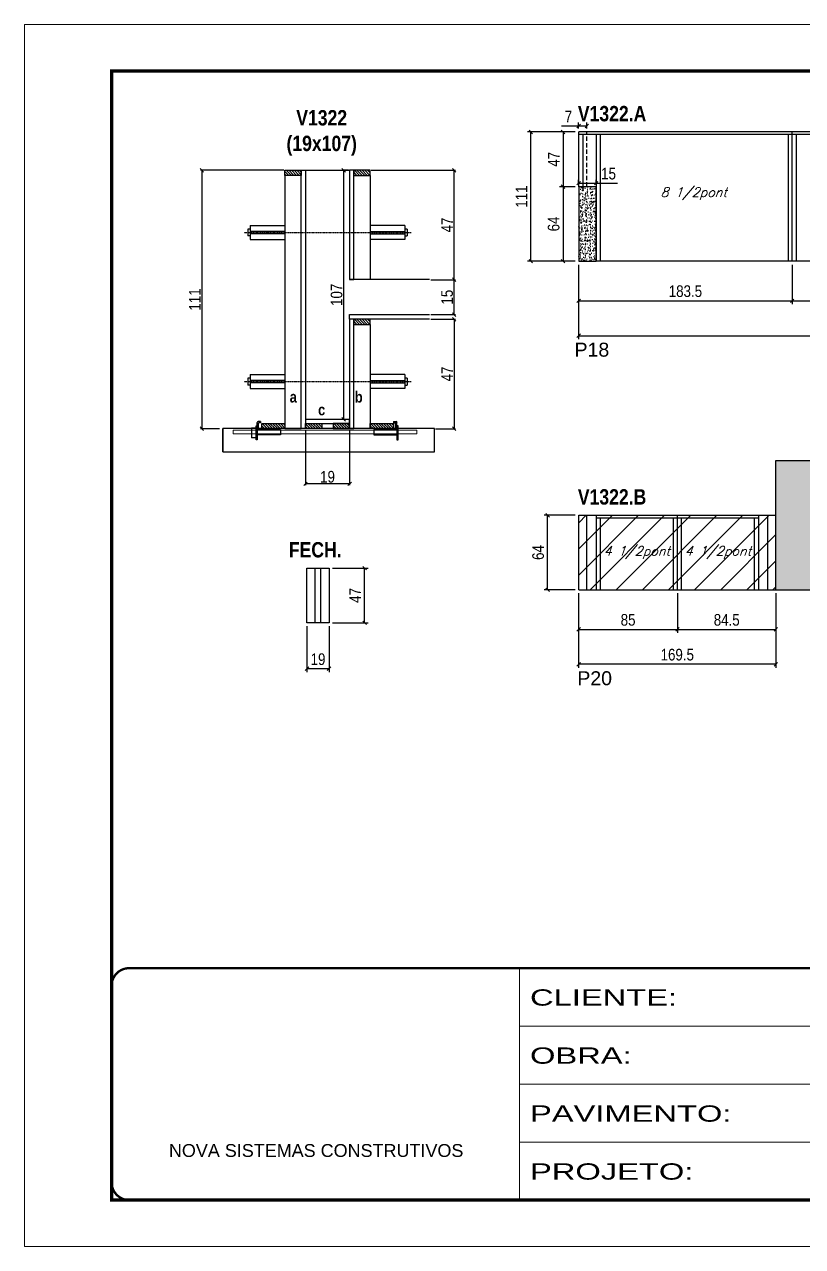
# Model space of a CAD drawing. Extents: x 3309 to 10384, y -2522 to 14608.
# Drawn here: x 3309 to 3978, y 6666 to 7716 of the extents above; entities that cross this region are included whole.
import ezdxf

# ---------------------------------------------------------------- set-up
doc = ezdxf.new("R2010")
doc.units = 0
for name, pattern in [('CONTINUO', [0]), ('DASHED', [0.75, 0.5, -0.25]), ('HIDDEN', [0.375, 0.25, -0.125])]:
    doc.linetypes.add(name, pattern=pattern)
for name, color, linetype in [('5', 5, 'Continuous'), ('barrote', 251, 'Continuous'), ('COTA', 241, 'Continuous'), ('detalhes', 4, 'Continuous'), ('NOMENCLATURA', 7, 'Continuous'), ('Painéis', 200, 'Continuous'), ('presilha', 1, 'Continuous'), ('SARR_2.2x10', 60, 'Continuous'), ('SARR_2.2x7', 40, 'Continuous'), ('SARR_3.5x7', 81, 'Continuous'), ('TENSOR', 3, 'Continuous'), ('texto', 7, 'Continuous')]:
    doc.layers.add(name, color=color, linetype=linetype)
for name, color, linetype, lineweight in [('CONCRETO', 251, 'Continuous', 25), ('Folhas', 255, 'Continuous', 9), ('Hachura', 251, 'Continuous', 9), ('SARRAFO DE PRESSAO', 251, 'DASHED', 9), ('SCO-___-LAJ', 2, 'Continuous', 0)]:
    doc.layers.add(name, color=color, linetype=linetype, lineweight=lineweight)
doc.styles.add('ARIAL', font='arial.ttf')
doc.styles.add('COTA TECNICA', font='techl___.ttf', dxfattribs={"height": 10})
doc.styles.add('COTA TECNICA 2X', font='techl___.ttf', dxfattribs={"height": 10})
doc.styles.add('Romans', font='romans.shx')
doc.styles.get("Standard").update_dxf_attribs({"font": 'arial.ttf'})
doc.styles.add('TECNICA', font='techb___.ttf', dxfattribs={"height": 10})
doc.styles.add('Tecnologia', font='')
doc.styles.get('Tecnologia').set_extended_font_data('Forgotten Futurist')
doc.dimstyles.new('PAINEL', dxfattribs={"dimtxt": 10, "dimasz": 3, "dimexe": 3, "dimexo": 3, "dimgap": 3, "dimtad": 1, "dimdec": 1, "dimzin": 12, "dimdsep": 46, "dimtxsty": 'COTA TECNICA', "dimblk1": 'OBLIQUE', "dimblk2": 'OBLIQUE', "dimsah": 1, "dimcen": 0.9, "dimclrd": 4, "dimclre": 4, "dimclrt": 240, "dimadec": 1, "dimazin": 3, "dimtfac": 1, "dimtdec": 1, "dimtmove": 0, "dimatfit": 3, "dimfxl": 1, "dimtolj": 1, "dimtzin": 12, "dimarcsym": 0})
doc.dimstyles.new('SECAO', dxfattribs={"dimscale": 0.333333, "dimtxt": 5, "dimasz": 9, "dimexe": 3, "dimexo": 3, "dimgap": 3, "dimtad": 1, "dimdec": 1, "dimlfac": 0.5, "dimzin": 12, "dimdsep": 46, "dimtxsty": 'COTA TECNICA 2X', "dimblk1": 'OBLIQUE', "dimblk2": 'OBLIQUE', "dimsah": 1, "dimcen": 0.9, "dimclrd": 4, "dimclre": 4, "dimclrt": 240, "dimadec": 1, "dimazin": 3, "dimtfac": 1, "dimtdec": 1, "dimtmove": 0, "dimatfit": 3, "dimfxl": 1, "dimtolj": 1, "dimtzin": 12, "dimarcsym": 0})
pattern_1 = [(135, (36786.496, -116143.0389), (-1.122532015, -1.122532015), [])]

# ---------------------------------------------------------------- blocks, each defined once
blk = doc.blocks.new('9999999999')
at = {"color": 30, "linetype": 'CONTINUO'}
for p, q in [((98564.6, 34230.2), (98564.6, 34429.4)), ((98564.6, 34379.6), (99584, 34379.6)), ((98564.6, 34329.8), (99488, 34329.8)), ((98564.6, 34280), (99488, 34280))]:
    blk.add_line(p, q, dxfattribs=at)
at = {"color": 30, "linetype": 'CONTINUO', "const_width": 2}
blk.add_lwpolyline([(99584, 34230.2), (99584, 34414.4, 0.414214), (99569, 34429.4), (98229, 34429.4, 0.414214), (98214, 34414.4), (98214, 34245.2, 0.414214), (98229, 34230.2), (99584, 34230.2)], format="xyb", dxfattribs=at)
at = {"layer": 'Folhas'}
blk.add_lwpolyline([(98139, 34190.2), (99624, 34190.2), (99624, 35240.2), (98139, 35240.2)], close=True, dxfattribs=at)
at = {"layer": 'Folhas', "color": 30, "const_width": 3}
blk.add_lwpolyline([(98214, 34230.2), (99584, 34230.2), (99584, 35200.2), (98214, 35200.2)], close=True, dxfattribs=at)
at = {"color": 7, "linetype": 'Continuous', "ltscale": 5, "style": 'ARIAL'}
blk.add_text('NOVA SISTEMAS CONSTRUTIVOS', height=11.059, dxfattribs=at).set_placement((98263.2, 34267.2))
at = {"layer": 'Folhas', "color": 7, "style": 'Tecnologia', "width": 1.5}
for s, p in [('CLIENTE:', (98573.7, 34397.2)), ('OBRA:', (98573.7, 34347.3)), ('PAVIMENTO:', (98573.7, 34297.5)), ('PROJETO:', (98573.7, 34247.7))]:
    blk.add_text(s, height=14, dxfattribs=at).set_placement(p)
blk = doc.blocks.new('_Oblique')
at = {"color": 0, "linetype": 'ByBlock', "lineweight": -2}
blk.add_line((-0.5, -0.5), (0.5, 0.5), dxfattribs=at)
blk = doc.blocks.new('*D640')
at = {"layer": 'COTA', "color": 4, "lineweight": -2, "transparency": 16777216}
for p, q in [((3551, 7368.1), (3551, 7320.7)), ((3589, 7368.1), (3589, 7320.7)), ((3589, 7321.7), (3551, 7321.7))]:
    blk.add_line(p, q, dxfattribs=at)
at = {"layer": 'Defpoints', "color": 0, "transparency": 16777216}
for p in [(3551, 7369.1), (3589, 7369.1), (3551, 7321.7)]:
    blk.add_point(p, dxfattribs=at)
at = {"layer": 'COTA', "color": 4, "lineweight": -2, "transparency": 16777216, "xscale": 3, "yscale": 3, "zscale": 3, "rotation": 180}
blk.add_blockref('_Oblique', (3551, 7321.7), dxfattribs=at)
at = {"layer": 'COTA', "color": 4, "lineweight": -2, "transparency": 16777216, "xscale": 3, "yscale": 3, "zscale": 3}
blk.add_blockref('_Oblique', (3589, 7321.7), dxfattribs=at)
at = {"layer": 'COTA', "color": 240, "transparency": 16777216, "insert": (3570, 7327.7), "char_height": 10, "attachment_point": 5, "style": 'COTA TECNICA 2X'}
blk.add_mtext('\\A1;19', dxfattribs=at)
blk = doc.blocks.new('PRESILHA METÁLICA 1')
at = {"layer": 'presilha'}
for p, q in [((7.5, 10.6), (7.5, 19.9)), ((12, 21), (8.6, 21)), ((9, 11.6), (9, 18.9)), ((12, 19.5), (9.6, 19.5)), ((12, 21), (12, 19.5)), ((0, 13), (6, 13)), ((0, 13), (0, 0)), ((6, 0), (0, 0)), ((6, 15.5), (7.5, 15.5)), ((6, -2.5), (6, 15.5)), ((6, 13), (6, 0)), ((7.5, 15.5), (7.5, -2.5)), ((37.5, 4.1), (7.5, 4.1)), ((37.5, 11), (9.6, 11)), ((37.5, 11), (37.5, 4.1)), ((7.5, -2.5), (6, -2.5))]:
    blk.add_line(p, q, dxfattribs=at)
for centre, radius, start, end in [((8.6, 19.9), 1.14, 90, 180), ((9.6, 18.9), 0.57, 90, 180), ((9.6, 11.6), 0.57, 180, 270)]:
    blk.add_arc(centre, radius, start, end, dxfattribs=at)
blk = doc.blocks.new('PRESILHA METÁLICA 2')
at = {"layer": 'presilha'}
for p, q in [((-5.2, 23.5), (-5.2, 22)), ((-5.2, 23.5), (-1.9, 23.5)), ((-5.2, 22), (-2.8, 22)), ((-2.2, 14.1), (-2.2, 21.4)), ((0.8, 18), (-0.8, 18)), ((-0.8, 18), (-0.8, 0)), ((-0.8, 14.6), (-0.8, 22.4)), ((0.8, 0), (0.8, 18)), ((-30.8, 13.5), (-30.8, 6.6)), ((-30.8, 13.5), (-2.8, 13.5)), ((-30.8, 6.6), (-0.8, 6.6)), ((-0.8, 0), (0.8, 0))]:
    blk.add_line(p, q, dxfattribs=at)
for centre, radius, start, end in [((-2.8, 21.4), 0.57, 0, 90), ((-1.9, 22.4), 1.14, 0, 90), ((-2.8, 14.1), 0.57, 270, 0)]:
    blk.add_arc(centre, radius, start, end, dxfattribs=at)
blk = doc.blocks.new('*D641')
at = {"layer": 'COTA', "color": 4, "lineweight": -2, "transparency": 16777216}
for p, q in [((3532.4, 7591.1), (3460.9, 7591.1)), ((3461.9, 7591.1), (3461.9, 7369.1)), ((3477.1, 7369.1), (3460.9, 7369.1))]:
    blk.add_line(p, q, dxfattribs=at)
at = {"layer": 'Defpoints', "color": 0, "transparency": 16777216}
for p in [(3533.4, 7591.1), (3461.9, 7369.1), (3478.1, 7369.1)]:
    blk.add_point(p, dxfattribs=at)
at = {"layer": 'COTA', "color": 4, "lineweight": -2, "transparency": 16777216, "xscale": 3, "yscale": 3, "zscale": 3}
for p, rotation in [((3461.9, 7591.1), 90), ((3461.9, 7369.1), 270)]:
    blk.add_blockref('_Oblique', p, dxfattribs=dict(at, rotation=rotation))
at = {"layer": 'COTA', "color": 240, "transparency": 16777216, "insert": (3455.9, 7480.1), "char_height": 10, "attachment_point": 5, "rotation": 90, "style": 'COTA TECNICA 2X'}
blk.add_mtext('\\A1;111', dxfattribs=at)
blk = doc.blocks.new('*D642')
at = {"layer": 'COTA', "color": 4, "lineweight": -2, "transparency": 16777216}
for p, q in [((3658.7, 7463.1), (3679.9, 7463.1)), ((3678.9, 7463.1), (3678.9, 7369.1)), ((3662.8, 7369.1), (3679.9, 7369.1))]:
    blk.add_line(p, q, dxfattribs=at)
at = {"layer": 'Defpoints', "color": 0, "transparency": 16777216}
for p in [(3657.7, 7463.1), (3661.8, 7369.1), (3678.9, 7369.1)]:
    blk.add_point(p, dxfattribs=at)
at = {"layer": 'COTA', "color": 4, "lineweight": -2, "transparency": 16777216, "xscale": 3, "yscale": 3, "zscale": 3}
for p, rotation in [((3678.9, 7463.1), 90), ((3678.9, 7369.1), 270)]:
    blk.add_blockref('_Oblique', p, dxfattribs=dict(at, rotation=rotation))
at = {"layer": 'COTA', "color": 240, "transparency": 16777216, "insert": (3672.8, 7416.1), "char_height": 10, "attachment_point": 5, "rotation": 90, "style": 'COTA TECNICA 2X'}
blk.add_mtext('\\A1;47', dxfattribs=at)
blk = doc.blocks.new('*D643')
at = {"layer": 'COTA', "color": 4, "lineweight": -2, "transparency": 16777216}
for p, q in [((3588, 7591.1), (3582.9, 7591.1)), ((3583.9, 7377.1), (3583.9, 7591.1)), ((3588, 7377.1), (3582.9, 7377.1))]:
    blk.add_line(p, q, dxfattribs=at)
at = {"layer": 'Defpoints', "color": 0, "transparency": 16777216}
for p in [(3583.9, 7591.1), (3589, 7591.1), (3589, 7377.1)]:
    blk.add_point(p, dxfattribs=at)
at = {"layer": 'COTA', "color": 4, "lineweight": -2, "transparency": 16777216, "xscale": 3, "yscale": 3, "zscale": 3}
for p, rotation in [((3583.9, 7591.1), 90), ((3583.9, 7377.1), 270)]:
    blk.add_blockref('_Oblique', p, dxfattribs=dict(at, rotation=rotation))
at = {"layer": 'COTA', "color": 240, "transparency": 16777216, "insert": (3577.8, 7484.1), "char_height": 10, "attachment_point": 5, "rotation": 90, "style": 'COTA TECNICA 2X'}
blk.add_mtext('\\A1;107', dxfattribs=at)
blk = doc.blocks.new('*D644')
at = {"layer": 'COTA', "color": 4, "lineweight": -2, "transparency": 16777216}
for p, q in [((3658.7, 7497.1), (3679.9, 7497.1)), ((3678.9, 7467.1), (3678.9, 7497.1)), ((3658.7, 7467.1), (3679.9, 7467.1))]:
    blk.add_line(p, q, dxfattribs=at)
at = {"layer": 'Defpoints', "color": 0, "transparency": 16777216}
for p in [(3657.7, 7497.1), (3678.9, 7497.1), (3657.7, 7467.1)]:
    blk.add_point(p, dxfattribs=at)
at = {"layer": 'COTA', "color": 4, "lineweight": -2, "transparency": 16777216, "xscale": 3, "yscale": 3, "zscale": 3}
for p, rotation in [((3678.9, 7497.1), 90), ((3678.9, 7467.1), 270)]:
    blk.add_blockref('_Oblique', p, dxfattribs=dict(at, rotation=rotation))
at = {"layer": 'COTA', "color": 240, "transparency": 16777216, "insert": (3672.8, 7482.1), "char_height": 10, "attachment_point": 5, "rotation": 90, "style": 'COTA TECNICA 2X'}
blk.add_mtext('\\A1;15', dxfattribs=at)
blk = doc.blocks.new('*D645')
at = {"layer": 'COTA', "color": 4, "lineweight": -2, "transparency": 16777216}
for p, q in [((3607.6, 7591.1), (3679.9, 7591.1)), ((3678.9, 7497.1), (3678.9, 7591.1)), ((3658.7, 7497.1), (3679.9, 7497.1))]:
    blk.add_line(p, q, dxfattribs=at)
at = {"layer": 'Defpoints', "color": 0, "transparency": 16777216}
for p in [(3606.6, 7591.1), (3678.9, 7591.1), (3657.7, 7497.1)]:
    blk.add_point(p, dxfattribs=at)
at = {"layer": 'COTA', "color": 4, "lineweight": -2, "transparency": 16777216, "xscale": 3, "yscale": 3, "zscale": 3}
for p, rotation in [((3678.9, 7591.1), 90), ((3678.9, 7497.1), 270)]:
    blk.add_blockref('_Oblique', p, dxfattribs=dict(at, rotation=rotation))
at = {"layer": 'COTA', "color": 240, "transparency": 16777216, "insert": (3672.8, 7544.1), "char_height": 10, "attachment_point": 5, "rotation": 90, "style": 'COTA TECNICA 2X'}
blk.add_mtext('\\A1;47', dxfattribs=at)
blk = doc.blocks.new('*D662')
at = {"layer": 'COTA', "color": 4, "lineweight": -2, "transparency": 16777216}
for p, q in [((3785.9, 7510), (3785.9, 7476)), ((3969.4, 7510), (3969.4, 7476)), ((3785.9, 7479), (3969.4, 7479))]:
    blk.add_line(p, q, dxfattribs=at)
at = {"layer": 'Defpoints', "color": 0, "transparency": 16777216}
for p in [(3785.9, 7513), (3969.4, 7513), (3969.4, 7479)]:
    blk.add_point(p, dxfattribs=at)
at = {"layer": 'COTA', "color": 4, "lineweight": -2, "transparency": 16777216, "xscale": 3, "yscale": 3, "zscale": 3, "rotation": 180}
blk.add_blockref('_Oblique', (3785.9, 7479), dxfattribs=at)
at = {"layer": 'COTA', "color": 4, "lineweight": -2, "transparency": 16777216, "xscale": 3, "yscale": 3, "zscale": 3}
blk.add_blockref('_Oblique', (3969.4, 7479), dxfattribs=at)
at = {"layer": 'COTA', "color": 240, "transparency": 16777216, "insert": (3877.7, 7487.2), "char_height": 10, "attachment_point": 5, "style": 'COTA TECNICA'}
blk.add_mtext('\\A1;183.5', dxfattribs=at)
blk = doc.blocks.new('*D661')
at = {"layer": 'COTA', "color": 4, "lineweight": -2, "transparency": 16777216}
for p, q in [((3785.9, 7510), (3785.9, 7446)), ((4615.9, 7510), (4615.9, 7446)), ((3785.9, 7449), (4615.9, 7449))]:
    blk.add_line(p, q, dxfattribs=at)
at = {"layer": 'Defpoints', "color": 0, "transparency": 16777216}
for p in [(3785.9, 7513), (4615.9, 7513), (4615.9, 7449)]:
    blk.add_point(p, dxfattribs=at)
at = {"layer": 'COTA', "color": 4, "lineweight": -2, "transparency": 16777216, "xscale": 3, "yscale": 3, "zscale": 3, "rotation": 180}
blk.add_blockref('_Oblique', (3785.9, 7449), dxfattribs=at)
at = {"layer": 'COTA', "color": 4, "lineweight": -2, "transparency": 16777216, "xscale": 3, "yscale": 3, "zscale": 3}
blk.add_blockref('_Oblique', (4615.9, 7449), dxfattribs=at)
at = {"layer": 'COTA', "color": 240, "transparency": 16777216, "insert": (4200.9, 7457.2), "char_height": 10, "attachment_point": 5, "style": 'COTA TECNICA'}
blk.add_mtext('\\A1;830', dxfattribs=at)
blk = doc.blocks.new('*D664')
at = {"layer": 'COTA', "color": 4, "lineweight": -2, "transparency": 16777216}
for p, q in [((3782.9, 7624), (3769.5, 7624)), ((3772.5, 7624), (3772.5, 7577)), ((3782.9, 7577), (3769.5, 7577))]:
    blk.add_line(p, q, dxfattribs=at)
at = {"layer": 'Defpoints', "color": 0, "transparency": 16777216}
for p in [(3785.9, 7624), (3772.5, 7577), (3785.9, 7577)]:
    blk.add_point(p, dxfattribs=at)
at = {"layer": 'COTA', "color": 4, "lineweight": -2, "transparency": 16777216, "xscale": 3, "yscale": 3, "zscale": 3}
for p, rotation in [((3772.5, 7624), 90), ((3772.5, 7577), 270)]:
    blk.add_blockref('_Oblique', p, dxfattribs=dict(at, rotation=rotation))
at = {"layer": 'COTA', "color": 240, "transparency": 16777216, "insert": (3764.5, 7600.5), "char_height": 10, "attachment_point": 5, "rotation": 90, "style": 'COTA TECNICA'}
blk.add_mtext('\\A1;47', dxfattribs=at)
blk = doc.blocks.new('*D665')
at = {"layer": 'COTA', "color": 4, "lineweight": -2, "transparency": 16777216}
for p, q in [((3969.4, 7510), (3969.4, 7476)), ((4213.4, 7510), (4213.4, 7476)), ((3969.4, 7479), (4213.4, 7479))]:
    blk.add_line(p, q, dxfattribs=at)
at = {"layer": 'Defpoints', "color": 0, "transparency": 16777216}
for p in [(3969.4, 7513), (4213.4, 7513), (4213.4, 7479)]:
    blk.add_point(p, dxfattribs=at)
at = {"layer": 'COTA', "color": 4, "lineweight": -2, "transparency": 16777216, "xscale": 3, "yscale": 3, "zscale": 3, "rotation": 180}
blk.add_blockref('_Oblique', (3969.4, 7479), dxfattribs=at)
at = {"layer": 'COTA', "color": 4, "lineweight": -2, "transparency": 16777216, "xscale": 3, "yscale": 3, "zscale": 3}
blk.add_blockref('_Oblique', (4213.4, 7479), dxfattribs=at)
at = {"layer": 'COTA', "color": 240, "transparency": 16777216, "insert": (4091.4, 7487), "char_height": 10, "attachment_point": 5, "style": 'COTA TECNICA'}
blk.add_mtext('\\A1;244', dxfattribs=at)
blk = doc.blocks.new('*D668')
at = {"layer": 'COTA', "color": 4, "lineweight": -2, "transparency": 16777216}
for p, q in [((3574.3, 7249.3), (3604.9, 7249.3)), ((3601.9, 7202.3), (3601.9, 7249.3)), ((3574.3, 7202.3), (3604.9, 7202.3))]:
    blk.add_line(p, q, dxfattribs=at)
at = {"layer": 'Defpoints', "color": 0, "transparency": 16777216}
for p in [(3571.3, 7249.3), (3601.9, 7249.3), (3571.3, 7202.3)]:
    blk.add_point(p, dxfattribs=at)
at = {"layer": 'COTA', "color": 4, "lineweight": -2, "transparency": 16777216, "xscale": 3, "yscale": 3, "zscale": 3}
for p, rotation in [((3601.9, 7249.3), 90), ((3601.9, 7202.3), 270)]:
    blk.add_blockref('_Oblique', p, dxfattribs=dict(at, rotation=rotation))
at = {"layer": 'COTA', "color": 240, "transparency": 16777216, "insert": (3593.8, 7225.8), "char_height": 10, "attachment_point": 5, "rotation": 90, "style": 'COTA TECNICA'}
blk.add_mtext('\\A1;47', dxfattribs=at)
blk = doc.blocks.new('*D669')
at = {"layer": 'COTA', "color": 4, "lineweight": -2, "transparency": 16777216}
for p, q in [((3552.3, 7199.3), (3552.3, 7159.9)), ((3571.3, 7199.3), (3571.3, 7159.9)), ((3571.3, 7162.9), (3552.3, 7162.9))]:
    blk.add_line(p, q, dxfattribs=at)
at = {"layer": 'Defpoints', "color": 0, "transparency": 16777216}
for p in [(3552.3, 7202.3), (3571.3, 7202.3), (3552.3, 7162.9)]:
    blk.add_point(p, dxfattribs=at)
at = {"layer": 'COTA', "color": 4, "lineweight": -2, "transparency": 16777216, "xscale": 3, "yscale": 3, "zscale": 3, "rotation": 180}
blk.add_blockref('_Oblique', (3552.3, 7162.9), dxfattribs=at)
at = {"layer": 'COTA', "color": 4, "lineweight": -2, "transparency": 16777216, "xscale": 3, "yscale": 3, "zscale": 3}
blk.add_blockref('_Oblique', (3571.3, 7162.9), dxfattribs=at)
at = {"layer": 'COTA', "color": 240, "transparency": 16777216, "insert": (3561.8, 7171), "char_height": 10, "attachment_point": 5, "style": 'COTA TECNICA'}
blk.add_mtext('\\A1;19', dxfattribs=at)
blk = doc.blocks.new('*D674')
at = {"layer": 'COTA', "color": 4, "lineweight": -2, "transparency": 16777216}
for p, q in [((3785.9, 7227.7), (3785.9, 7163.7)), ((3955.4, 7227.7), (3955.4, 7163.7)), ((3955.4, 7166.7), (3785.9, 7166.7))]:
    blk.add_line(p, q, dxfattribs=at)
at = {"layer": 'Defpoints', "color": 0, "transparency": 16777216}
for p in [(3785.9, 7230.7), (3955.4, 7230.7), (3785.9, 7166.7)]:
    blk.add_point(p, dxfattribs=at)
at = {"layer": 'COTA', "color": 4, "lineweight": -2, "transparency": 16777216, "xscale": 3, "yscale": 3, "zscale": 3, "rotation": 180}
blk.add_blockref('_Oblique', (3785.9, 7166.7), dxfattribs=at)
at = {"layer": 'COTA', "color": 4, "lineweight": -2, "transparency": 16777216, "xscale": 3, "yscale": 3, "zscale": 3}
blk.add_blockref('_Oblique', (3955.4, 7166.7), dxfattribs=at)
at = {"layer": 'COTA', "color": 240, "transparency": 16777216, "insert": (3870.7, 7174.9), "char_height": 10, "attachment_point": 5, "style": 'COTA TECNICA'}
blk.add_mtext('\\A1;169.5', dxfattribs=at)
blk = doc.blocks.new('*D675')
at = {"layer": 'COTA', "color": 4, "lineweight": -2, "transparency": 16777216}
for p, q in [((3782.9, 7294.7), (3756.2, 7294.7)), ((3759.2, 7230.7), (3759.2, 7294.7)), ((3782.9, 7230.7), (3756.2, 7230.7))]:
    blk.add_line(p, q, dxfattribs=at)
at = {"layer": 'Defpoints', "color": 0, "transparency": 16777216}
for p in [(3759.2, 7294.7), (3785.9, 7294.7), (3785.9, 7230.7)]:
    blk.add_point(p, dxfattribs=at)
at = {"layer": 'COTA', "color": 4, "lineweight": -2, "transparency": 16777216, "xscale": 3, "yscale": 3, "zscale": 3}
for p, rotation in [((3759.2, 7294.7), 90), ((3759.2, 7230.7), 270)]:
    blk.add_blockref('_Oblique', p, dxfattribs=dict(at, rotation=rotation))
at = {"layer": 'COTA', "color": 240, "transparency": 16777216, "insert": (3751.1, 7262.7), "char_height": 10, "attachment_point": 5, "rotation": 90, "style": 'COTA TECNICA'}
blk.add_mtext('\\A1;64', dxfattribs=at)
blk = doc.blocks.new('*D680')
at = {"layer": 'COTA', "color": 4, "lineweight": -2, "transparency": 16777216}
for p, q in [((3785.9, 7227.7), (3785.9, 7193.7)), ((3870.9, 7227.7), (3870.9, 7193.7)), ((3785.9, 7196.7), (3870.9, 7196.7))]:
    blk.add_line(p, q, dxfattribs=at)
at = {"layer": 'Defpoints', "color": 0, "transparency": 16777216}
for p in [(3785.9, 7230.7), (3870.9, 7230.7), (3870.9, 7196.7)]:
    blk.add_point(p, dxfattribs=at)
at = {"layer": 'COTA', "color": 4, "lineweight": -2, "transparency": 16777216, "xscale": 3, "yscale": 3, "zscale": 3, "rotation": 180}
blk.add_blockref('_Oblique', (3785.9, 7196.7), dxfattribs=at)
at = {"layer": 'COTA', "color": 4, "lineweight": -2, "transparency": 16777216, "xscale": 3, "yscale": 3, "zscale": 3}
blk.add_blockref('_Oblique', (3870.9, 7196.7), dxfattribs=at)
at = {"layer": 'COTA', "color": 240, "transparency": 16777216, "insert": (3828.4, 7204.8), "char_height": 10, "attachment_point": 5, "style": 'COTA TECNICA'}
blk.add_mtext('\\A1;85', dxfattribs=at)
blk = doc.blocks.new('*D681')
at = {"layer": 'COTA', "color": 4, "lineweight": -2, "transparency": 16777216}
for p, q in [((3870.9, 7227.7), (3870.9, 7193.7)), ((3955.4, 7227.7), (3955.4, 7193.7)), ((3870.9, 7196.7), (3955.4, 7196.7))]:
    blk.add_line(p, q, dxfattribs=at)
at = {"layer": 'Defpoints', "color": 0, "transparency": 16777216}
for p in [(3870.9, 7230.7), (3955.4, 7230.7), (3955.4, 7196.7)]:
    blk.add_point(p, dxfattribs=at)
at = {"layer": 'COTA', "color": 4, "lineweight": -2, "transparency": 16777216, "xscale": 3, "yscale": 3, "zscale": 3, "rotation": 180}
blk.add_blockref('_Oblique', (3870.9, 7196.7), dxfattribs=at)
at = {"layer": 'COTA', "color": 4, "lineweight": -2, "transparency": 16777216, "xscale": 3, "yscale": 3, "zscale": 3}
blk.add_blockref('_Oblique', (3955.4, 7196.7), dxfattribs=at)
at = {"layer": 'COTA', "color": 240, "transparency": 16777216, "insert": (3913.2, 7204.8), "char_height": 10, "attachment_point": 5, "style": 'COTA TECNICA'}
blk.add_mtext('\\A1;84.5', dxfattribs=at)
blk = doc.blocks.new('*D835')
at = {"layer": 'COTA', "color": 4, "lineweight": -2, "transparency": 16777216}
for p, q in [((3782.9, 7577), (3769.5, 7577)), ((3772.5, 7577), (3772.5, 7513)), ((3782.9, 7513), (3769.5, 7513))]:
    blk.add_line(p, q, dxfattribs=at)
at = {"layer": 'Defpoints', "color": 0, "transparency": 16777216}
for p in [(3785.9, 7577), (3772.5, 7513), (3785.9, 7513)]:
    blk.add_point(p, dxfattribs=at)
at = {"layer": 'COTA', "color": 4, "lineweight": -2, "transparency": 16777216, "xscale": 3, "yscale": 3, "zscale": 3}
for p, rotation in [((3772.5, 7577), 90), ((3772.5, 7513), 270)]:
    blk.add_blockref('_Oblique', p, dxfattribs=dict(at, rotation=rotation))
at = {"layer": 'COTA', "color": 240, "transparency": 16777216, "insert": (3764.4, 7545), "char_height": 10, "attachment_point": 5, "rotation": 90, "style": 'COTA TECNICA'}
blk.add_mtext('\\A1;64', dxfattribs=at)
blk = doc.blocks.new('*D836')
at = {"layer": 'COTA', "color": 4, "lineweight": -2, "transparency": 16777216}
for p, q in [((3785.9, 7580), (3785.9, 7583)), ((3800.9, 7580), (3800.9, 7583)), ((3785.9, 7580), (3800.9, 7580)), ((3800.9, 7580), (3819.3, 7580))]:
    blk.add_line(p, q, dxfattribs=at)
at = {"layer": 'Defpoints', "color": 0, "transparency": 16777216}
for p in [(3785.9, 7577), (3800.9, 7580), (3800.9, 7577)]:
    blk.add_point(p, dxfattribs=at)
at = {"layer": 'COTA', "color": 4, "lineweight": -2, "transparency": 16777216, "xscale": 3, "yscale": 3, "zscale": 3, "rotation": 180}
blk.add_blockref('_Oblique', (3785.9, 7580), dxfattribs=at)
at = {"layer": 'COTA', "color": 4, "lineweight": -2, "transparency": 16777216, "xscale": 3, "yscale": 3, "zscale": 3}
blk.add_blockref('_Oblique', (3800.9, 7580), dxfattribs=at)
at = {"layer": 'COTA', "color": 240, "transparency": 16777216, "insert": (3811.6, 7588.2), "char_height": 10, "attachment_point": 5, "style": 'COTA TECNICA'}
blk.add_mtext('\\A1;15', dxfattribs=at)
blk = doc.blocks.new('*D837')
at = {"layer": 'COTA', "color": 4, "lineweight": -2, "transparency": 16777216}
for p, q in [((3785.9, 7629.1), (3771.2, 7629.1)), ((3785.9, 7627), (3785.9, 7632.1)), ((3792.9, 7629.1), (3785.9, 7629.1)), ((3792.9, 7627), (3792.9, 7632.1))]:
    blk.add_line(p, q, dxfattribs=at)
at = {"layer": 'Defpoints', "color": 0, "transparency": 16777216}
for p in [(3785.9, 7629.1), (3785.9, 7624), (3792.9, 7624)]:
    blk.add_point(p, dxfattribs=at)
at = {"layer": 'COTA', "color": 4, "lineweight": -2, "transparency": 16777216, "xscale": 3, "yscale": 3, "zscale": 3, "rotation": 180}
blk.add_blockref('_Oblique', (3785.9, 7629.1), dxfattribs=at)
at = {"layer": 'COTA', "color": 4, "lineweight": -2, "transparency": 16777216, "xscale": 3, "yscale": 3, "zscale": 3}
blk.add_blockref('_Oblique', (3792.9, 7629.1), dxfattribs=at)
at = {"layer": 'COTA', "color": 240, "transparency": 16777216, "insert": (3777.1, 7637.2), "char_height": 10, "attachment_point": 5, "style": 'COTA TECNICA'}
blk.add_mtext('\\A1;7', dxfattribs=at)
blk = doc.blocks.new('*D1603')
at = {"layer": 'COTA', "color": 4, "lineweight": -2, "transparency": 16777216}
for p, q in [((3782.9, 7624), (3741.8, 7624)), ((3744.8, 7513), (3744.8, 7624)), ((3782.9, 7513), (3741.8, 7513))]:
    blk.add_line(p, q, dxfattribs=at)
at = {"layer": 'Defpoints', "color": 0, "transparency": 16777216}
for p in [(3744.8, 7624), (3785.9, 7624), (3785.9, 7513)]:
    blk.add_point(p, dxfattribs=at)
at = {"layer": 'COTA', "color": 4, "lineweight": -2, "transparency": 16777216, "xscale": 3, "yscale": 3, "zscale": 3}
for p, rotation in [((3744.8, 7624), 90), ((3744.8, 7513), 270)]:
    blk.add_blockref('_Oblique', p, dxfattribs=dict(at, rotation=rotation))
at = {"layer": 'COTA', "color": 240, "transparency": 16777216, "insert": (3736.8, 7568.5), "char_height": 10, "attachment_point": 5, "rotation": 90, "style": 'COTA TECNICA'}
blk.add_mtext('\\A1;111', dxfattribs=at)

msp = doc.modelspace()

# ---------------------------------------------------------------- hatches: boundary and pattern name
at = {"layer": 'COTA'}
h = msp.add_hatch(dxfattribs=at)
h.set_pattern_fill('AR-CONC', color=256, scale=0.03)
h.set_pattern_definition([(50, (-1598.5, 0), (5.46554, -0.4781726), [0.5715, -6.2865]), (355, (-1598.5, 0), (-1.0573026, 5.7317054), [0.4572, -5.0292175]), (100.451445, (-1598.0445, -0.04), (4.4082374, 5.2535326), [0.4857003, -5.3427073]), (46.1842, (-1598.5, 1.524), (8.132371, -1.26127), [0.85725, -9.42975]), (96.63556, (-1597.822, 1.419), (7.122124, 7.422784), [0.728551, -8.014068]), (351.18415, (-1598.5, 1.524), (7.122124, 7.422784), [0.685799, -7.543792]), (21, (-1597.738, 1.143), (4.5484317, -3.067956), [0.5715, -6.2865]), (326, (-1597.738, 1.143), (1.854061, 5.525639), [0.4572, -5.0292]), (71.451445, (-1597.359, 0.8873), (6.4024926, 2.457683), [0.4857003, -5.342698]), (37.5, (-1598.5, 0), (0.0926581, 2.53665117), [0, -4.96824, 0, -5.1054, 0, -5.04825]), (7.5, (-1598.5, 0), (2.0045899, 3.00541724), [0, -2.91084, 0, -4.85394, 0, -1.92405]), (327.5, (-1600.1993, 0), (4.06771786, -0.1718623), [0, -1.905, 0, -5.9436, 0, -7.8867]), (317.5, (-1600.9613, 0), (4.4438754, 0.7627947), [0, -2.4765, 0, -3.94716, 0, -5.6007])])
h.paths.add_polyline_path([(3800.92, 7577.01), (3785.92, 7577.01), (3785.92, 7513.01), (3800.92, 7513.01)])
h = msp.add_hatch(dxfattribs=at)
h.set_pattern_fill('AR-CONC', color=256, scale=0.03)
h.set_pattern_definition([(50, (-1613.5, -9e-13), (5.46554, -0.4781726), [0.5715, -6.2865]), (355, (-1613.5, -9e-13), (-1.0573026, 5.7317054), [0.4572, -5.0292175]), (100.451445, (-1613.0445, -0.04), (4.4082374, 5.2535326), [0.4857003, -5.3427073]), (46.1842, (-1613.5, 1.524), (8.132371, -1.26127), [0.85725, -9.42975]), (96.63556, (-1612.822, 1.419), (7.122124, 7.422784), [0.728551, -8.014068]), (351.18415, (-1613.5, 1.524), (7.122124, 7.422784), [0.685799, -7.543792]), (21, (-1612.738, 1.143), (4.5484317, -3.067956), [0.5715, -6.2865]), (326, (-1612.738, 1.143), (1.854061, 5.525639), [0.4572, -5.0292]), (71.451445, (-1612.359, 0.8873), (6.4024926, 2.457683), [0.4857003, -5.342698]), (37.5, (-1613.5, -9e-13), (0.0926581, 2.53665117), [0, -4.96824, 0, -5.1054, 0, -5.04825]), (7.5, (-1613.5, -9e-13), (2.0045899, 3.00541724), [0, -2.91084, 0, -4.85394, 0, -1.92405]), (327.5, (-1615.1993, -9e-13), (4.06771786, -0.1718623), [0, -1.905, 0, -5.9436, 0, -7.8867]), (317.5, (-1615.9613, -9e-13), (4.4438754, 0.7627947), [0, -2.4765, 0, -3.94716, 0, -5.6007])])
h.paths.add_polyline_path([(3955.42, 7230.74), (3985.42, 7230.74), (3985.42, 7277.74), (4615.92, 7277.74), (4615.92, 7230.74), (4626.92, 7230.74), (4626.92, 7294.74), (3985.42, 7294.74), (3985.42, 7341.74), (3955.42, 7341.74), (3955.42, 7294.74)])
at = {"layer": 'Hachura', "linetype": 'ByBlock'}
h = msp.add_hatch(dxfattribs=at)
h.set_pattern_fill('ANSI31', color=256, scale=5)
h.paths.add_polyline_path([(4615.92, 7577.01), (4457.42, 7577.01), (4457.42, 7513.01), (4615.92, 7513.01)])
h.paths.add_polyline_path([(4626.92, 7341.74), (4473.42, 7341.74), (4473.42, 7294.74), (4626.92, 7294.74)])
h.paths.add_polyline_path([(4473.42, 7341.74), (4229.42, 7341.74), (4229.42, 7294.74), (4473.42, 7294.74)])
h.paths.add_polyline_path([(4229.42, 7341.74), (3985.42, 7341.74), (3985.42, 7294.74), (4229.42, 7294.74)])
h.paths.add_polyline_path([(4229.42, 7277.74), (3985.42, 7277.74), (3985.42, 7230.74), (4229.42, 7230.74)])
h.paths.add_polyline_path([(4473.42, 7277.74), (4229.42, 7277.74), (4229.42, 7230.74), (4473.42, 7230.74)])
h.paths.add_polyline_path([(4615.92, 7277.74), (4473.42, 7277.74), (4473.42, 7230.74), (4615.92, 7230.74)])
h.paths.add_polyline_path([(3955.42, 7294.74), (3870.92, 7294.74), (3870.92, 7230.74), (3955.42, 7230.74)])
h.paths.add_polyline_path([(3870.92, 7294.74), (3785.92, 7294.74), (3785.92, 7230.74), (3870.92, 7230.74)])
at = {"layer": 'SARR_2.2x10'}
h = msp.add_hatch(dxfattribs=at)
h.set_pattern_fill('ANSI31', color=256, scale=0.5, angle=90)
h.set_pattern_definition([(135, (36706.896, -116143.0389), (-1.122532015, -1.122532015), [])])
h.paths.add_polyline_path([(3513.36, 7373.53), (3513.36, 7369.13), (3533.36, 7369.13), (3533.36, 7373.53)])
h = msp.add_hatch(dxfattribs=at)
h.set_pattern_fill('ANSI31', color=256, scale=0.5, angle=90)
h.set_pattern_definition([(135, (36800.096, -116143.0389), (-1.122532015, -1.122532015), [])])
h.paths.add_polyline_path([(3606.56, 7373.53), (3606.56, 7369.13), (3626.56, 7369.13), (3626.56, 7373.53)])
at = {"layer": 'SARR_2.2x7'}
h = msp.add_hatch(dxfattribs=at)
h.set_pattern_fill('ANSI31', color=256, scale=0.5, angle=90)
h.set_pattern_definition([(135, (36720.896, -115925.4389), (-1.122532015, -1.122532015), [])])
h.paths.add_polyline_path([(3547.36, 7591.13), (3547.36, 7586.73), (3533.36, 7586.73), (3533.36, 7591.13)])
h = msp.add_hatch(dxfattribs=at)
h.set_pattern_fill('ANSI31', color=256, scale=0.5, angle=90)
h.set_pattern_definition([(135, (36700.896, -115925.4389), (-1.122532015, -1.122532015), [])])
h.paths.add_polyline_path([(3592.56, 7591.13), (3592.56, 7586.73), (3606.56, 7586.73), (3606.56, 7591.13)])
h = msp.add_hatch(dxfattribs=at)
h.set_pattern_fill('ANSI31', color=256, scale=0.5, angle=90)
h.set_pattern_definition([(135, (36700.896, -116053.4389), (-1.122532015, -1.122532015), [])])
h.paths.add_polyline_path([(3592.56, 7463.13), (3592.56, 7458.73), (3606.56, 7458.73), (3606.56, 7463.13)])
h = msp.add_hatch(dxfattribs=at)
h.set_pattern_fill('ANSI31', color=256, scale=0.5, angle=90)
h.set_pattern_definition(pattern_1)
h.paths.add_polyline_path([(3564.96, 7369.13), (3564.96, 7373.53), (3550.96, 7373.53), (3550.96, 7369.13)])
h = msp.add_hatch(dxfattribs=at)
h.set_pattern_fill('ANSI31', color=256, scale=0.5, angle=90)
h.set_pattern_definition(pattern_1)
h.paths.add_polyline_path([(3574.96, 7373.53), (3574.96, 7369.13), (3588.96, 7369.13), (3588.96, 7373.53)])

# ---------------------------------------------------------------- linework, layer by layer
at = {"ltscale": 3}
for p, q in [((3501.36, 7540.65), (3501.36, 7534.65)), ((3503.36, 7540.65), (3501.36, 7540.65)), ((3503.36, 7543.65), (3503.36, 7531.65)), ((3503.36, 7543.65), (3533.36, 7543.65)), ((3636.56, 7543.65), (3606.56, 7543.65)), ((3636.56, 7543.65), (3636.56, 7531.65)), ((3638.56, 7540.65), (3636.56, 7540.65)), ((3638.56, 7540.65), (3638.56, 7534.65)), ((3503.36, 7534.65), (3501.36, 7534.65)), ((3533.36, 7538.65), (3503.36, 7538.65)), ((3533.36, 7536.65), (3503.36, 7536.65)), ((3503.36, 7531.65), (3533.36, 7531.65)), ((3606.56, 7538.65), (3636.56, 7538.65)), ((3606.56, 7536.65), (3636.56, 7536.65)), ((3636.56, 7531.65), (3606.56, 7531.65)), ((3636.56, 7534.65), (3638.56, 7534.65)), ((3503.36, 7415.58), (3503.36, 7403.58)), ((3503.36, 7415.58), (3533.36, 7415.58)), ((3636.56, 7415.58), (3606.56, 7415.58)), ((3636.56, 7415.58), (3636.56, 7403.58)), ((3501.36, 7412.58), (3501.36, 7406.58)), ((3503.36, 7412.58), (3501.36, 7412.58)), ((3503.36, 7406.58), (3501.36, 7406.58)), ((3533.36, 7410.58), (3503.36, 7410.58)), ((3533.36, 7408.58), (3503.36, 7408.58)), ((3503.36, 7403.58), (3533.36, 7403.58)), ((3606.56, 7410.58), (3636.56, 7410.58)), ((3606.56, 7408.58), (3636.56, 7408.58)), ((3636.56, 7403.58), (3606.56, 7403.58)), ((3638.56, 7412.58), (3636.56, 7412.58)), ((3636.56, 7406.58), (3638.56, 7406.58)), ((3638.56, 7412.58), (3638.56, 7406.58))]:
    msp.add_line(p, q, dxfattribs=at)
at = {"layer": 'barrote'}
msp.add_lwpolyline([(3479.9, 7349.13), (3661.82, 7349.13), (3661.82, 7369.13), (3479.9, 7369.13)], close=True, dxfattribs=at)
at = {"layer": 'CONCRETO', "linetype": 'Continuous'}
for p, q in [((3550.96, 7591.13), (3588.96, 7591.13)), ((3657.66, 7497.13), (3588.96, 7497.13))]:
    msp.add_line(p, q, dxfattribs=at)
at = {"layer": 'COTA'}
for p, q in [((3785.92, 7577.01), (3785.92, 7513.01)), ((3785.92, 7513.01), (3800.92, 7513.01)), ((3955.42, 7294.74), (3955.42, 7341.74)), ((3955.42, 7341.74), (3985.42, 7341.74)), ((3955.42, 7230.74), (3985.42, 7230.74))]:
    msp.add_line(p, q, dxfattribs=at)
at = {"layer": 'detalhes', "color": 250}
msp.add_line((3479.9, 7349.13), (3479.9, 7369.13), dxfattribs=at)
at = {"layer": 'Painéis', "linetype": 'ByBlock'}
for p, q in [((4457.42, 7624.01), (3785.92, 7624.01)), ((3785.92, 7577.01), (3785.92, 7624.01)), ((3969.42, 7513.01), (3969.42, 7624.01)), ((3800.92, 7577.01), (3785.92, 7577.01)), ((3800.92, 7513.01), (3800.92, 7577.01)), ((4615.92, 7513.01), (3800.92, 7513.01)), ((3785.92, 7230.74), (3785.92, 7294.74)), ((3785.92, 7294.74), (3955.42, 7294.74)), ((3870.92, 7230.74), (3870.92, 7294.74)), ((3955.42, 7230.74), (3955.42, 7294.74)), ((3552.31, 7202.29), (3552.31, 7249.29)), ((3552.31, 7249.29), (3571.31, 7249.29)), ((3571.31, 7249.29), (3571.31, 7202.29)), ((3785.92, 7230.74), (3955.42, 7230.74)), ((3571.31, 7202.29), (3552.31, 7202.29))]:
    msp.add_line(p, q, dxfattribs=at)
at = {"layer": 'Painéis', "linetype": 'Continuous'}
for points in [[(3547.36, 7369.13), (3547.36, 7591.13), (3550.96, 7591.13), (3550.96, 7369.13)], [(3592.56, 7497.13), (3592.56, 7591.13), (3588.96, 7591.13), (3588.96, 7497.13)], [(3592.56, 7369.13), (3592.56, 7463.13), (3588.96, 7463.13), (3588.96, 7369.13)], [(3588.96, 7377.13), (3550.96, 7377.13), (3550.96, 7373.53), (3588.96, 7373.53)]]:
    msp.add_lwpolyline(points, close=True, dxfattribs=at)
at = {"layer": 'Painéis', "linetype": 'Continuous', "elevation": 0}
msp.add_lwpolyline([(3657.66, 7463.13), (3588.96, 7463.13), (3588.96, 7467.13), (3657.66, 7467.13)], dxfattribs=at)
at = {"layer": 'SARR_2.2x10'}
for points in [[(3513.36, 7373.53), (3533.36, 7373.53), (3533.36, 7369.13), (3513.36, 7369.13)], [(3606.56, 7373.53), (3626.56, 7373.53), (3626.56, 7369.13), (3606.56, 7369.13)]]:
    msp.add_lwpolyline(points, close=True, dxfattribs=at)
at = {"layer": 'SARR_2.2x7', "linetype": 'HIDDEN', "ltscale": 15}
msp.add_line((3792.92, 7577.01), (3792.92, 7624.01), dxfattribs=at)
at = {"layer": 'SARR_2.2x7', "linetype": 'Continuous'}
for p, q in [((3969.42, 7621.81), (3785.92, 7621.81)), ((4213.42, 7621.81), (3969.42, 7621.81)), ((3792.92, 7230.74), (3792.92, 7294.74)), ((3800.92, 7292.54), (3870.92, 7292.54)), ((3870.92, 7292.54), (3940.42, 7292.54)), ((3948.42, 7230.74), (3948.42, 7294.74)), ((3559.31, 7202.29), (3559.31, 7249.29)), ((3564.31, 7202.29), (3564.31, 7249.29))]:
    msp.add_line(p, q, dxfattribs=at)
at = {"layer": 'SARR_2.2x7', "elevation": 0}
for points in [[(3533.36, 7591.13), (3547.36, 7591.13), (3547.36, 7586.73), (3533.36, 7586.73)], [(3606.56, 7591.13), (3592.56, 7591.13), (3592.56, 7586.73), (3606.56, 7586.73)], [(3606.56, 7463.13), (3592.56, 7463.13), (3592.56, 7458.73), (3606.56, 7458.73)]]:
    msp.add_lwpolyline(points, close=True, dxfattribs=at)
at = {"layer": 'SARR_2.2x7'}
for points in [[(3550.96, 7373.53), (3564.96, 7373.53), (3564.96, 7369.13), (3550.96, 7369.13)], [(3588.96, 7373.53), (3574.96, 7373.53), (3574.96, 7369.13), (3588.96, 7369.13)]]:
    msp.add_lwpolyline(points, close=True, dxfattribs=at)
at = {"layer": 'SARR_3.5x7'}
for p, q in [((3789.42, 7621.81), (3789.42, 7577.01)), ((3800.92, 7621.81), (3800.92, 7513.01)), ((3804.42, 7621.81), (3804.42, 7513.01)), ((3965.92, 7621.81), (3965.92, 7513.01)), ((3972.92, 7621.81), (3972.92, 7513.01)), ((3800.92, 7294.74), (3800.92, 7230.74)), ((3804.42, 7292.54), (3804.42, 7230.74)), ((3867.17, 7292.54), (3867.17, 7230.74)), ((3874.17, 7292.54), (3874.17, 7230.74)), ((3936.92, 7292.54), (3936.92, 7230.74)), ((3940.42, 7294.74), (3940.42, 7230.74))]:
    msp.add_line(p, q, dxfattribs=at)
for points in [[(3547.36, 7586.73), (3533.36, 7586.73), (3533.36, 7369.13), (3547.36, 7369.13)], [(3592.56, 7586.73), (3606.56, 7586.73), (3606.56, 7497.13), (3592.56, 7497.13)], [(3592.56, 7458.73), (3606.56, 7458.73), (3606.56, 7369.13), (3592.56, 7369.13)]]:
    msp.add_lwpolyline(points, close=True, dxfattribs=at)
at = {"layer": 'SCO-___-LAJ', "color": 1}
msp.add_lwpolyline([(3488.9, 7367.8), (3646.74, 7367.8), (3646.74, 7364.6), (3488.9, 7364.6)], close=True, dxfattribs=at)
at = {"layer": 'TENSOR', "linetype": 'HIDDEN', "ltscale": 0.5}
for p, q in [((3498.36, 7537.65), (3641.86, 7537.65)), ((3498.36, 7409.58), (3641.86, 7409.58))]:
    msp.add_line(p, q, dxfattribs=at)

# ---------------------------------------------------------------- block references
at = {"layer": 'presilha', "xscale": 0.6666666666666666, "yscale": 0.6666666666666666, "zscale": 0.6666666666666666}
for name, p in [('PRESILHA METÁLICA 1', (3504.49, 7361.16)), ('PRESILHA METÁLICA 2', (3630.24, 7359.5))]:
    msp.add_blockref(name, p, dxfattribs=at)
at = {"layer": 'SARRAFO DE PRESSAO', "color": 6, "linetype": 'ByBlock'}
msp.add_blockref('9999999999', (-94829.61, -27523.8), dxfattribs=at)

# ---------------------------------------------------------------- texts
at = {"layer": '5', "linetype": 'Continuous'}
for s, rotation, p in [('P18', 0.00004, (3782.38, 7430.98)), ('P20', 359.99996, (3784.75, 7148.71))]:
    msp.add_text(s, height=12, rotation=rotation, dxfattribs=at).set_placement(p)
at = {"layer": 'detalhes', "style": 'TECNICA'}
for s, p in [('a', (3537.48, 7391.57)), ('b', (3593.46, 7391.56)), ('c', (3561.85, 7380.6))]:
    msp.add_text(s, height=9.6, dxfattribs=at).set_placement(p)
at = {"layer": 'NOMENCLATURA', "style": 'TECNICA'}
for s, p in [('V1322.A', (3785.21, 7633.2)), ('V1322.B', (3785.21, 7303.92)), ('FECH.', (3536.71, 7258.47))]:
    msp.add_text(s, height=13.2, dxfattribs=at).set_placement(p)
at = {"layer": 'NOMENCLATURA', "insert": (3564.96, 7642.83), "char_height": 13.2, "attachment_point": 2, "style": 'TECNICA'}
msp.add_mtext_dynamic_manual_height_columns('V1322\\P(19x107)', width=300.2766, gutter_width=1, heights=[0], dxfattribs=at)
at = {"layer": 'texto', "color": 2, "char_height": 8, "attachment_point": 5, "style": 'Romans'}
for s, insert in [('{\\Q19;\\C256;8 1/2pont}', (3884.83, 7571.01)), ('{\\Q19;\\C256;4 1/2pont}', (3835.92, 7262.74)), ('{\\Q19;\\C256;4 1/2pont}', (3905.67, 7262.74))]:
    msp.add_mtext(s, dxfattribs=dict(at, insert=insert))

# ---------------------------------------------------------------- dimensions: what is measured, and where the dimension line sits
at = {"layer": 'COTA'}
for base, p1, p2, picture, middle in [((3785.92, 7629.08), (3792.92, 7624.01), (3785.92, 7624.01), '*D837', (3777.06, 7637.16)), ((3800.92, 7580.04), (3785.92, 7577.01), (3800.92, 7577.01), '*D836', (3811.61, 7588.15)), ((3969.42, 7478.96), (3785.92, 7513.01), (3969.42, 7513.01), '*D662', (3877.67, 7487.2)), ((4615.92, 7448.99), (3785.92, 7513.01), (4615.92, 7513.01), '*D661', (4200.92, 7457.24)), ((4213.42, 7478.96), (3969.42, 7513.01), (4213.42, 7513.01), '*D665', (4091.42, 7487.04)), ((3870.92, 7196.69), (3785.92, 7230.74), (3870.92, 7230.74), '*D680', (3828.42, 7204.82)), ((3552.31, 7162.87), (3571.31, 7202.29), (3552.31, 7202.29), '*D669', (3561.81, 7170.96))]:
    dim = msp.add_linear_dim(base=base, p1=p1, p2=p2, dimstyle='PAINEL', dxfattribs=at)
    dim.commit()
    dim.dimension.update_dxf_attribs({"geometry": picture, "text_midpoint": middle})
for base, p1, p2, angle, dimstyle, picture, middle in [((3744.81, 7624.01), (3785.92, 7513.01), (3785.92, 7624.01), 90, 'PAINEL', '*D1603', (3736.75, 7568.51)), ((3772.53, 7577.01), (3785.92, 7624.01), (3785.92, 7577.01), 90, 'PAINEL', '*D664', (3764.46, 7600.51)), ((3461.91, 7369.13, 0), (3533.36, 7591.13), (3478.14, 7369.13, 0), 90, 'SECAO', '*D641', (3455.85, 7480.13, 0)), ((3583.88, 7591.13), (3588.96, 7377.13), (3588.96, 7591.13), 90, 'SECAO', '*D643', (3577.78, 7484.13)), ((3678.88, 7591.13), (3657.66, 7497.13), (3606.56, 7591.13), 90, 'SECAO', '*D645', (3672.8, 7544.13)), ((3772.53, 7513.01), (3785.92, 7577.01), (3785.92, 7513.01), 90, 'PAINEL', '*D835', (3764.43, 7545.01)), ((3678.88, 7497.13), (3657.66, 7467.13), (3657.66, 7497.13), 90, 'SECAO', '*D644', (3672.77, 7482.13)), ((3678.88, 7369.13, 0), (3657.66, 7463.13), (3661.77, 7369.13, 0), 90, 'SECAO', '*D642', (3672.8, 7416.13, 0)), ((3759.24, 7294.74), (3785.92, 7230.74), (3785.92, 7294.74), 90, 'PAINEL', '*D675', (3751.14, 7262.74)), ((3601.9, 7249.29), (3571.31, 7202.29), (3571.31, 7249.29), 90, 'PAINEL', '*D668', (3593.83, 7225.79)), ((3785.92, 7166.72), (3955.42, 7230.74), (3785.92, 7230.74), 180, 'PAINEL', '*D674', (3870.67, 7174.86))]:
    dim = msp.add_linear_dim(base=base, p1=p1, p2=p2, angle=angle, dimstyle=dimstyle, dxfattribs=at)
    dim.commit()
    dim.dimension.update_dxf_attribs({"geometry": picture, "text_midpoint": middle})
dim = msp.add_linear_dim(base=(3550.96, 7321.66), p1=(3588.96, 7369.13), p2=(3550.96, 7369.13), angle=180, dimstyle='SECAO', dxfattribs=at)
dim.commit()
dim.dimension.update_dxf_attribs({"geometry": '*D640', "text_midpoint": (3569.96, 7321.66), "dimtype": 160})
dim = msp.add_linear_dim(base=(3955.42, 7196.69), p1=(3870.92, 7230.74), p2=(3955.42, 7230.74), dimstyle='PAINEL', override={"dimtmove": 1}, dxfattribs=at)
dim.commit()
dim.dimension.update_dxf_attribs({"geometry": '*D681', "text_midpoint": (3913.17, 7204.82)})

doc.saveas('drawing.dxf')
